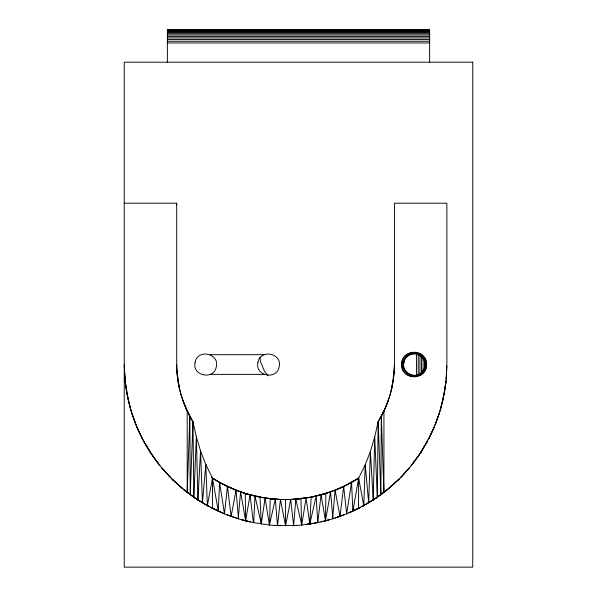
<?xml version="1.0" encoding="UTF-8"?>
<svg xmlns="http://www.w3.org/2000/svg" width="597" height="597" viewBox="0 0 597 597"><rect width="100%" height="100%" fill="white"/><g stroke="black" fill="none" stroke-linecap="round" stroke-linejoin="round"><path stroke-width="0.9" d="M446.847 366.036L446.19 379.267L446.884 364.528L446.884 203.211L394.423 203.211L394.423 364.528C394.43 382.543 389.871 400.527 381.289 416.363L380.893 494.667L375.603 498.383L388.423 488.794L399.348 478.884L388.423 488.794M394.423 364.528L393.386 379.55L390.281 394.274L385.177 408.438L378.17 421.758L374.722 436.982L370.394 451.414L373.215 499.943L374.774 498.935L362.163 506.502L377.304 497.219L378.17 421.758L383.931 411.161L388.483 400.012M373.215 499.943L374.722 436.982L377.304 497.219M205.756 466.294L205.808 464.526L200.54 450.839L196.361 436.825L192.965 421.758L185.958 408.438L180.846 394.266L178.204 382.52L177.048 372.953M226.614 514.636L238.516 518.83L236.046 490.204L219.569 482.383L211.271 477.316C224.666 485.951 239.427 492.54 254.986 496.092L253.725 522.673L245.636 520.83L245.263 493.465L250.068 494.868L253.367 522.591L269.546 525.039L270.187 498.711C249.703 496.42 229.83 489.264 212.487 478.145L205.808 464.526L202.45 502.778L208.972 506.502L195.532 498.383L183.876 489.749L195.532 498.383M172.899 479.906L182.704 488.794L171.787 478.884L187.204 492.391L189.846 416.363L182.652 400.012M363.774 505.622L358.648 478.145L343.685 486.458L346.656 513.823L363.774 505.622L365.192 464.847L370.394 451.414L368.677 502.778L365.192 464.847L358.648 478.145L352.857 511.136L349.021 512.816L358.073 508.532M124.251 203.211L176.712 203.211L176.712 364.528C176.734 384.625 182.421 404.654 192.965 421.758L190.234 494.667L194.928 497.95M193.831 497.219L196.361 436.825L197.92 499.943L193.831 497.219L192.965 421.758M317.41 522.673L325.499 520.83L325.872 493.465L321.067 494.868L317.768 522.591L306 524.479L309.813 523.994L311.134 497.152C328.007 493.958 344.185 487.368 358.648 478.145L358.543 508.398L360.752 507.249L352.857 511.136L351.566 482.383L346.656 513.823L347.081 513.659L332.619 518.83L335.089 490.204L343.685 486.458L339.999 516.375L335.29 517.942L344.521 514.636M401.639 364.528C400.893 348.469 427.303 348.469 426.556 364.528C427.303 380.595 400.893 380.595 401.639 364.528L403.527 364.528L404.654 359.857M197.92 499.943L200.54 450.839L202.45 502.778L196.361 498.935M425.146 365.043L424.952 362.372L426.318 362.103M280.709 525.726L274.426 525.412L293.627 525.636L295.813 499.211L311 497.204L330.551 491.906L332.925 518.733L325.499 520.83L321.067 494.868M394.259 370.55L391.766 388.431M420.728 452.489L427.534 441.131L419.945 453.78L430.295 435.788L433.9 427.825L428.243 439.795L434.526 426.452L434.131 427.4L439.541 412.579L435.079 425.042L440.34 410.035L440.004 411.139L442.683 401.117L445.832 382.946L446.623 373.752M245.636 520.83L238.21 518.733L240.584 491.906L245.636 520.83L250.165 521.86L241.942 519.8L245.636 520.83L250.068 494.868M200.368 452.66L200.54 450.839M403.729 362.469L401.878 362.103L403.714 362.588L403.885 361.954M412.878 376.931L413.042 375.282M415.154 353.82L415.318 352.133M422.907 355.722C420.378 357.946 426.706 361.095 425.191 364.58C426.698 368.006 420.482 371.133 422.907 373.341M445.832 382.946L446.063 380.767L443.907 395.363M233.867 489.339L246.352 493.801L265.068 498.025L269.396 525.009L277.508 525.636L280.456 499.517L290.679 499.517L300.948 498.711L301.589 525.039L313.082 523.427M445.847 382.259L444.519 392.072L440.392 409.684L443.608 396.841M261.322 523.994L259.993 497.152L254.986 496.092L261.322 523.994L265.068 498.025L280.456 499.517L285.567 525.853L290.679 499.517L311 497.204C297.545 499.629 283.784 500.204 270.187 498.711L275.321 499.211L277.508 525.636M176.421 205.055L176.712 203.211M290.679 499.517L293.627 525.636L301.739 525.009L306.067 498.025L309.813 523.994L317.768 522.591L316.141 496.092L309.813 523.994M330.551 491.906L325.499 520.83L329.186 519.8L320.97 521.86M212.487 478.145L212.592 508.398L210.383 507.249L218.278 511.136L219.569 482.383L224.479 513.823L207.36 505.622L212.487 478.145L218.278 511.136L224.479 513.823L227.45 486.458L231.136 516.375L238.21 518.733M236.046 490.204L231.136 516.375L224.054 513.659M411.669 376.752L411.99 375.125M416.527 352.312L416.206 353.924L416.788 354.051C411.803 352.782 406.273 355.678 404.348 360.431L402.587 359.76M269.396 525.009L275.321 499.211M410.482 376.453L410.975 374.819M417.236 354.185L417.713 352.611M404.244 360.767L404.453 360.23M409.333 376.043L409.982 374.468M418.788 354.722L418.258 354.491L418.863 353.021M408.221 375.52L409.049 373.968M419.221 354.946L419.975 353.543M407.176 374.894L408.147 373.431M421.019 354.17L420.161 355.454L420.624 355.775M421.213 451.839L410.363 466.757L400.4 477.801L409.296 467.988M405.721 358.096L405.296 358.648L403.736 357.61M406.191 374.162L407.341 372.767L406.564 372.08L405.288 373.341M421.019 356.096L422.004 354.902M397.886 480.331L404.318 473.719M398.236 479.906L383.931 492.391L381.289 416.363M407.109 356.573L406.602 357.028L405.288 355.722M404.467 372.438L405.893 371.267M422.564 357.581L423.728 356.625M422.019 372.237C415.422 379.617 402.766 372.782 403.557 364.924M387.259 489.749L380.893 494.667L378.17 421.758M376.207 497.95L386.662 490.197M403.736 371.453L405.259 370.438M424.46 357.61L423.251 358.416L423.527 358.864M408.169 355.7L408.751 355.342L408.191 355.685L407.176 354.17M363.252 505.868L373.677 499.622M358.26 478.391L347.163 484.757L335.089 490.204L339.999 516.375M420.281 373.632L419.258 374.185L419.975 375.52M403.109 370.401L404.766 369.513M423.788 359.349L425.086 358.655M418.504 374.588L418.922 374.364M402.587 369.297L404.348 368.722M425.609 359.76L424.303 360.304L424.474 360.797M410.646 354.431L409.99 354.685L409.333 353.021M335.521 490.04L323.432 494.204L311 497.204M402.177 368.148L404.005 367.595M424.639 361.334L426.019 360.916M403.721 366.595L401.878 366.961L403.781 366.856L403.706 366.476M412.631 353.909L412.005 354.021L411.669 352.312M414.102 352.073L414.355 353.745M401.699 365.752L403.617 365.565M425.079 363.446L426.497 363.312M293.627 525.636L296.702 525.412L293.12 525.591M167.376 29.962L429.631 29.962M167.376 30.298L429.631 30.298M167.376 30.85L429.631 30.85M167.376 31.604L429.631 31.604M167.376 32.559L429.631 32.559M167.376 33.693L429.631 33.693M167.376 34.977L429.631 34.977M167.376 36.41L429.631 36.41M167.376 37.947L429.631 37.947M167.376 39.566L429.631 39.566M167.376 41.253L429.631 41.253M167.376 42.962L429.631 42.962M210.084 354.693L264.18 354.693M425.191 364.58L426.556 364.528M210.256 374.364L264.008 374.364M414.102 353.767L414.714 353.775M280.456 499.517L272.329 498.973L259.21 497.025M401.699 363.312L403.624 363.498M425.086 365.61L426.497 365.752M416.467 353.946L418.504 354.566L422.019 356.916M402.177 360.916L404.027 361.476M424.668 367.737L426.019 368.148M410.206 374.588L409.438 374.177M424.34 368.774L425.609 369.297M212.233 508.144L222.114 512.816M403.109 358.655L404.811 359.566M423.825 369.73L425.086 370.401M197.458 499.622L207.875 505.868M423.295 370.677L424.46 371.453M184.473 490.197L190.234 494.667L189.846 416.363M404.467 356.625L405.938 357.834M422.609 371.513L423.728 372.438M173.249 480.331L161.839 467.988L166.578 473.227M421.848 356.775L422.228 357.17M168.361 475.19L170.735 477.801L160.847 466.854L155.13 459.451L143.601 441.131L151.183 453.78M406.191 354.902L407.385 356.349M421.064 373.021L422.004 374.162M268.083 375.871L264.434 371.118L260.501 361.633L259.941 357.387M152.041 455.018L159.929 465.66L149.914 451.839M420.206 373.677L421.019 374.894M150.407 452.489C142.34 440.131 135.982 426.668 131.594 412.579L136.056 425.042M405.102 370.14L405.43 370.7M408.221 353.543L409.094 355.163M136.601 426.452L137.004 427.4L130.795 410.035L131.131 411.139L128.452 401.117L125.071 380.767L127.228 395.363M418.288 374.655L418.863 376.043M410.482 352.611L411.005 354.327M417.266 374.961L417.713 376.453M127.527 396.841L130.743 409.684L126.616 392.072L125.28 382.259M295.813 499.211L301.739 525.009M416.228 375.229L416.527 376.752M179.361 388.431L176.876 370.55M412.878 352.133L413.049 353.872M415.161 375.334L415.318 376.931M124.251 364.528L125.303 382.946M124.512 373.752L124.937 379.267L124.594 372.207M124.288 366.036L124.467 369.565M205.808 464.526L207.36 505.622M176.712 364.528L176.966 372.058M429.631 62.543L429.631 29.85L167.376 29.85L167.376 62.543M424.504 359.901L424.504 369.222M423.072 358.036L423.072 372.021M421.534 356.17L421.534 373.886M419.915 355.237L419.915 374.819M418.228 354.305L418.228 374.819M416.519 353.372L416.519 374.819M414.102 375.386L414.102 376.991M383.931 411.161L383.931 492.391M285.567 499.622L285.567 525.853M187.204 411.161L187.204 492.391M472.757 62.207L472.749 567.15L124.243 567.15L124.243 62.207L472.757 62.207M195.07 362.461C191.771 376.028 214.181 380.483 216.323 366.692C219.629 353.125 197.211 348.67 195.07 362.461M257.941 362.461C254.635 376.028 277.053 380.483 279.195 366.692C282.493 353.125 260.083 348.67 257.941 362.461M419.094 455.018L411.206 465.66L419.094 455.018M426.318 366.961L424.982 366.692L426.318 366.961M142.892 439.795L137.235 427.825L142.892 439.795"/></g></svg>
